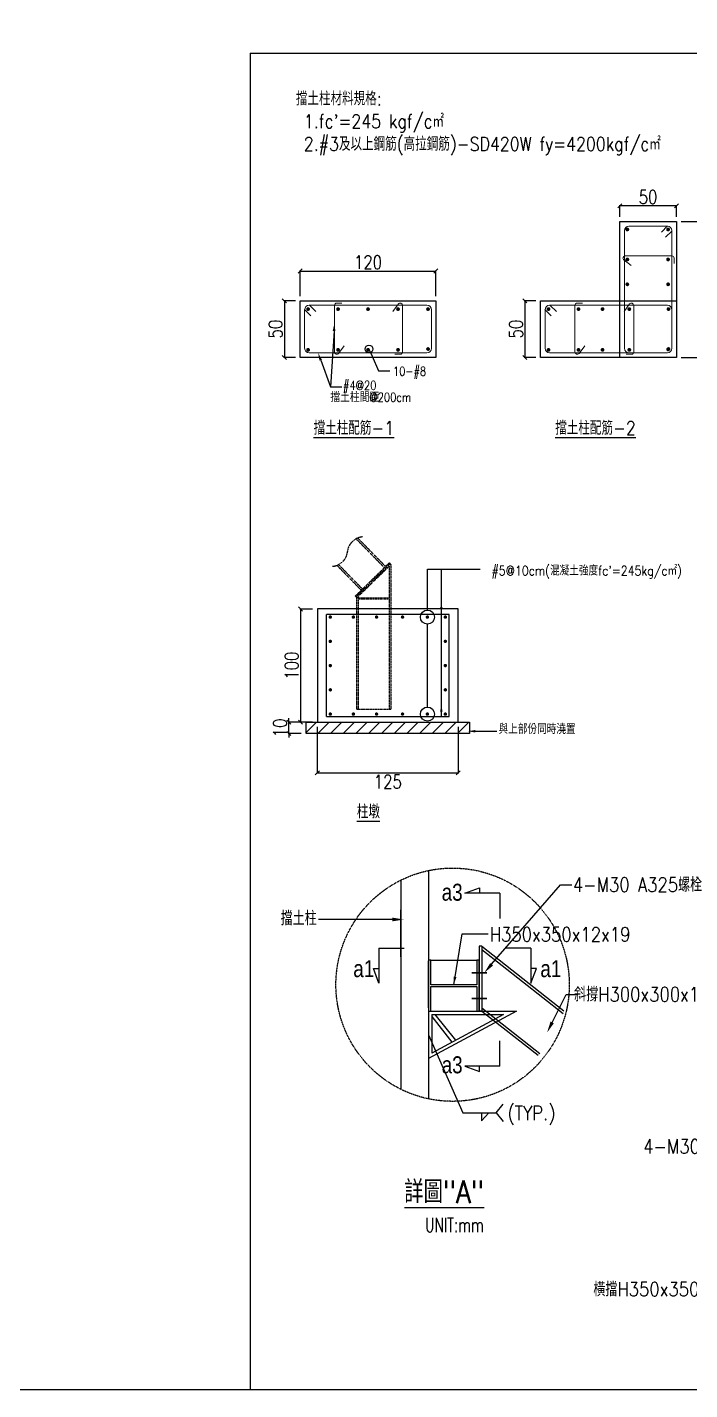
# Model space of a CAD drawing. Header units: centimetres. Extents: x -47768 to 194820, y -149527 to 141949.
# Drawn here: x 89395 to 89980, y 28928 to 30132 of the extents above; entities that cross this region are included whole.
import ezdxf
from ezdxf import colors
from ezdxf.entities.mleader import LeaderData, LeaderLine
from ezdxf.math import Vec2, Vec3

# ---------------------------------------------------------------- set-up
doc = ezdxf.new("R2010")
doc.units = ezdxf.units.CM
for name, pattern in [('1', [0.375, 0.25, -0.125]), ('CONTINOUS', [0]), ('HIDDEN', [0.375, 0.25, -0.125])]:
    doc.linetypes.add(name, pattern=pattern)
doc.layers.get('0').update_dxf_attribs({"color": 8})
doc.layers.add('0S-分圖線', color=8, linetype='Continuous', plot=False)
doc.layers.add('0S-繪圖區', color=171, linetype='Continuous', plot=False)
for name, color, linetype in [('0S-鋼筋', 1, 'Continuous'), ('1S-TEXT', 7, 'Continuous'), ('21', 21, 'Continuous'), ('8', 48, 'Continuous'), ('B', 6, 'HIDDEN'), ('BN', 7, 'Continuous'), ('C2', 2, 'Continuous'), ('COLUMN', 1, 'Continuous'), ('DIM', 4, 'Continuous'), ('F', 2, 'HIDDEN'), ('H', 123, 'Continuous'), ('J', 3, 'HIDDEN'), ('TEXT', 7, 'Continuous'), ('WALL', 40, 'Continuous'), ('擋土柱', 4, 'Continuous'), ('箍筋線', 2, 'Continuous')]:
    doc.layers.add(name, color=color, linetype=linetype)
doc.styles.add('CHINA', font='romans.shx', dxfattribs={"width": 0.85, "bigfont": 'chineset.shx'})
doc.styles.add('china1', font='romans.shx', dxfattribs={"width": 0.8, "bigfont": 'chineset.shx'})
doc.styles.add('STYLE1', font='', dxfattribs={"width": 0.85})
doc.styles.get('STYLE1').set_extended_font_data('PMingLiU')
doc.dimstyles.new('30', dxfattribs={"dimscale": 30, "dimtxt": 0.4, "dimasz": 0.12, "dimexe": 0.02, "dimexo": 0.14, "dimgap": 0.06, "dimtad": 2, "dimdec": 1, "dimrnd": 0.1, "dimdsep": 46, "dimtxsty": 'china1', "dimblk1": 'OBLIQUE', "dimblk2": 'OBLIQUE', "dimsah": 1, "dimcen": 0.5, "dimdle": 0.01, "dimclrd": 4, "dimclre": 4, "dimclrt": 4, "dimadec": 0, "dimazin": 0, "dimtfac": 1, "dimtdec": 1, "dimtix": 1, "dimtmove": 2, "dimatfit": 3, "dimfxl": 0.14, "dimtolj": 1, "dimtzin": 0, "dimarcsym": 0})

# ---------------------------------------------------------------- blocks, each defined once
blk = doc.blocks.new('_Origin')
at = {"color": 0, "linetype": 'ByBlock', "lineweight": -2}
blk.add_line((0, 0), (-1, 0), dxfattribs=at)
blk.add_circle((0, 0), 0.5, dxfattribs=at)
blk = doc.blocks.new('_Oblique')
at = {"color": 0, "linetype": 'ByBlock', "lineweight": -2}
blk.add_line((-0.5, -0.5), (0.5, 0.5), dxfattribs=at)
blk = doc.blocks.new('*D83')
at = {"layer": 'DIM', "color": 4, "lineweight": -2, "ltscale": 100}
for p, q in [((89631.6, 29890.1), (89621.3, 29890.1)), ((89621.9, 29890.4), (89621.9, 29839.8)), ((89631.6, 29840.1), (89621.3, 29840.1))]:
    blk.add_line(p, q, dxfattribs=at)
at = {"layer": 'DIM', "color": 4, "lineweight": -2, "ltscale": 100, "xscale": 3.6, "yscale": 3.6, "zscale": 3.6}
for p, rotation in [((89621.9, 29890.1), 90), ((89621.9, 29840.1), 270)]:
    blk.add_blockref('_Oblique', p, dxfattribs=dict(at, rotation=rotation))
at = {"layer": 'DIM', "color": 4, "ltscale": 100, "insert": (89614.1, 29865.1), "char_height": 12, "attachment_point": 5, "rotation": 90, "style": 'china1'}
blk.add_mtext('\\A1;50', dxfattribs=at)
blk = doc.blocks.new('*D84')
at = {"layer": 'DIM', "color": 4, "lineweight": -2, "ltscale": 100}
for p, q in [((89635.5, 29916.4), (89756.1, 29916.4)), ((89635.8, 29894.3), (89635.8, 29917)), ((89755.8, 29894.3), (89755.8, 29917))]:
    blk.add_line(p, q, dxfattribs=at)
at = {"layer": 'DIM', "color": 4, "lineweight": -2, "ltscale": 100, "xscale": 3.6, "yscale": 3.6, "zscale": 3.6, "rotation": 180}
blk.add_blockref('_Oblique', (89635.8, 29916.4), dxfattribs=at)
at = {"layer": 'DIM', "color": 4, "lineweight": -2, "ltscale": 100, "xscale": 3.6, "yscale": 3.6, "zscale": 3.6}
blk.add_blockref('_Oblique', (89755.8, 29916.4), dxfattribs=at)
at = {"layer": 'DIM', "color": 4, "ltscale": 100, "insert": (89695.8, 29924.2), "char_height": 12, "attachment_point": 5, "style": 'china1'}
blk.add_mtext('\\A1;120', dxfattribs=at)
blk = doc.blocks.new('*D91')
at = {"layer": 'DIM', "color": 4, "lineweight": -2, "ltscale": 100}
for p, q in [((89651, 29513.6), (89651, 29472.4)), ((89775.5, 29513.6), (89775.5, 29472.4)), ((89650.7, 29473), (89775.8, 29473))]:
    blk.add_line(p, q, dxfattribs=at)
at = {"layer": 'DIM', "color": 4, "lineweight": -2, "ltscale": 100, "xscale": 3.6, "yscale": 3.6, "zscale": 3.6, "rotation": 180}
blk.add_blockref('_Oblique', (89651, 29473), dxfattribs=at)
at = {"layer": 'DIM', "color": 4, "lineweight": -2, "ltscale": 100, "xscale": 3.6, "yscale": 3.6, "zscale": 3.6}
blk.add_blockref('_Oblique', (89775.5, 29473), dxfattribs=at)
at = {"layer": 'DIM', "color": 4, "ltscale": 100, "insert": (89713.3, 29465.2), "char_height": 12, "attachment_point": 5, "style": 'china1'}
blk.add_mtext('\\A1;125', dxfattribs=at)
blk = doc.blocks.new('*D92')
at = {"layer": 'DIM', "color": 4, "lineweight": -2, "ltscale": 100}
for p, q in [((89636.8, 29517.8), (89625.3, 29517.8)), ((89625.9, 29517.8), (89625.9, 29521.4)), ((89625.9, 29507.8), (89625.9, 29517.8)), ((89636.8, 29507.8), (89625.3, 29507.8)), ((89625.9, 29507.8), (89625.9, 29504.2))]:
    blk.add_line(p, q, dxfattribs=at)
at = {"layer": 'DIM', "color": 4, "lineweight": -2, "ltscale": 100, "xscale": 3.6, "yscale": 3.6, "zscale": 3.6}
for p, rotation in [((89625.9, 29517.8), 270), ((89625.9, 29507.8), 90)]:
    blk.add_blockref('_Oblique', p, dxfattribs=dict(at, rotation=rotation))
at = {"layer": 'DIM', "color": 4, "ltscale": 100, "insert": (89618.1, 29512.8), "char_height": 12, "attachment_point": 5, "rotation": 90, "style": 'china1'}
blk.add_mtext('\\A1;10', dxfattribs=at)
blk = doc.blocks.new('*D93')
at = {"layer": 'DIM', "color": 4, "lineweight": -2, "ltscale": 100}
for p, q in [((89646.8, 29617.8), (89635.5, 29617.8)), ((89636.1, 29618.1), (89636.1, 29517.5)), ((89646.8, 29517.8), (89635.5, 29517.8))]:
    blk.add_line(p, q, dxfattribs=at)
at = {"layer": 'DIM', "color": 4, "lineweight": -2, "ltscale": 100, "xscale": 3.6, "yscale": 3.6, "zscale": 3.6}
for p, rotation in [((89636.1, 29617.8), 90), ((89636.1, 29517.8), 270)]:
    blk.add_blockref('_Oblique', p, dxfattribs=dict(at, rotation=rotation))
at = {"layer": 'DIM', "color": 4, "ltscale": 100, "insert": (89628.3, 29567.8), "char_height": 12, "attachment_point": 5, "rotation": 90, "style": 'china1'}
blk.add_mtext('\\A1;100', dxfattribs=at)
blk = doc.blocks.new('ARROW')
at = {"layer": 'DIM', "linetype": 'Continuous'}
blk.add_solid([(-3.99, -0.66), (-3.99, 0.66), (0, 0)], dxfattribs=at)
blk = doc.blocks.new('WH300')
at = {"layer": 'F', "linetype": 'Continuous'}
for p, q in [((15, 0), (-15, 0)), ((-15, 0), (-15, -1.5)), ((15, -1.5), (15, 0)), ((-15, -1.5), (-0.5, -1.5)), ((-0.5, -1.5), (-0.5, -28.5)), ((0.5, -28.5), (0.5, -1.5)), ((0.5, -1.5), (15, -1.5)), ((-0.5, -28.5), (-15, -28.5)), ((-15, -28.5), (-15, -30)), ((-15, -30), (15, -30)), ((15, -28.5), (0.5, -28.5)), ((15, -30), (15, -28.5))]:
    blk.add_line(p, q, dxfattribs=at)
blk = doc.blocks.new('*D107')
at = {"layer": 'DIM', "color": 4, "lineweight": -2, "ltscale": 100}
for p, q in [((89844, 29890.1), (89833.7, 29890.1)), ((89834.3, 29890.4), (89834.3, 29839.8)), ((89844, 29840.1), (89833.7, 29840.1))]:
    blk.add_line(p, q, dxfattribs=at)
at = {"layer": 'DIM', "color": 4, "lineweight": -2, "ltscale": 100, "xscale": 3.6, "yscale": 3.6, "zscale": 3.6}
for p, rotation in [((89834.3, 29890.1), 90), ((89834.3, 29840.1), 270)]:
    blk.add_blockref('_Oblique', p, dxfattribs=dict(at, rotation=rotation))
at = {"layer": 'DIM', "color": 4, "ltscale": 100, "insert": (89826.5, 29865.1), "char_height": 12, "attachment_point": 5, "rotation": 90, "style": 'china1'}
blk.add_mtext('\\A1;50', dxfattribs=at)
blk = doc.blocks.new('*D108')
at = {"layer": 'DIM', "color": 4, "lineweight": -2, "ltscale": 100}
for p, q in [((89844, 29890.1), (89833.7, 29890.1)), ((89834.3, 29890.4), (89834.3, 29839.8)), ((89844, 29840.1), (89833.7, 29840.1))]:
    blk.add_line(p, q, dxfattribs=at)
at = {"layer": 'DIM', "color": 4, "lineweight": -2, "ltscale": 100, "xscale": 3.6, "yscale": 3.6, "zscale": 3.6}
for p, rotation in [((89834.3, 29890.1), 90), ((89834.3, 29840.1), 270)]:
    blk.add_blockref('_Oblique', p, dxfattribs=dict(at, rotation=rotation))
at = {"layer": 'DIM', "color": 4, "ltscale": 100, "insert": (89826.5, 29865.1), "char_height": 12, "attachment_point": 5, "rotation": 90, "style": 'china1'}
blk.add_mtext('\\A1;50', dxfattribs=at)
blk = doc.blocks.new('*D109')
at = {"layer": 'DIM', "color": 4, "lineweight": -2, "ltscale": 100}
for p, q in [((89968.5, 29974), (89917.9, 29974)), ((89918.2, 29964.3), (89918.2, 29974.6)), ((89968.2, 29964.3), (89968.2, 29974.6))]:
    blk.add_line(p, q, dxfattribs=at)
at = {"layer": 'DIM', "color": 4, "lineweight": -2, "ltscale": 100, "xscale": 3.6, "yscale": 3.6, "zscale": 3.6, "rotation": 180}
blk.add_blockref('_Oblique', (89918.2, 29974), dxfattribs=at)
at = {"layer": 'DIM', "color": 4, "lineweight": -2, "ltscale": 100, "xscale": 3.6, "yscale": 3.6, "zscale": 3.6}
blk.add_blockref('_Oblique', (89968.2, 29974), dxfattribs=at)
at = {"layer": 'DIM', "color": 4, "ltscale": 100, "insert": (89943.2, 29981.8), "char_height": 12, "attachment_point": 5, "style": 'china1'}
blk.add_mtext('\\A1;50', dxfattribs=at)
blk = doc.blocks.new('*D110')
at = {"layer": 'DIM', "color": 4, "lineweight": -2, "ltscale": 100}
for p, q in [((89972.4, 29960.1), (89995.1, 29960.1)), ((89994.5, 29960.4), (89994.5, 29839.8)), ((89972.4, 29840.1), (89995.1, 29840.1))]:
    blk.add_line(p, q, dxfattribs=at)
at = {"layer": 'DIM', "color": 4, "lineweight": -2, "ltscale": 100, "xscale": 3.6, "yscale": 3.6, "zscale": 3.6}
for p, rotation in [((89994.5, 29960.1), 90), ((89994.5, 29840.1), 270)]:
    blk.add_blockref('_Oblique', p, dxfattribs=dict(at, rotation=rotation))
at = {"layer": 'DIM', "color": 4, "ltscale": 100, "insert": (90002.3, 29900.1), "char_height": 12, "attachment_point": 5, "rotation": 90, "style": 'china1'}
blk.add_mtext('\\A1;120', dxfattribs=at)
blk = doc.blocks.new('*D111')
at = {"layer": 'DIM', "color": 4, "lineweight": -2, "ltscale": 100}
for p, q in [((89968.5, 29974), (89917.9, 29974)), ((89918.2, 29964.3), (89918.2, 29974.6)), ((89968.2, 29964.3), (89968.2, 29974.6))]:
    blk.add_line(p, q, dxfattribs=at)
at = {"layer": 'DIM', "color": 4, "lineweight": -2, "ltscale": 100, "xscale": 3.6, "yscale": 3.6, "zscale": 3.6, "rotation": 180}
blk.add_blockref('_Oblique', (89918.2, 29974), dxfattribs=at)
at = {"layer": 'DIM', "color": 4, "lineweight": -2, "ltscale": 100, "xscale": 3.6, "yscale": 3.6, "zscale": 3.6}
blk.add_blockref('_Oblique', (89968.2, 29974), dxfattribs=at)
at = {"layer": 'DIM', "color": 4, "ltscale": 100, "insert": (89943.2, 29981.8), "char_height": 12, "attachment_point": 5, "style": 'china1'}
blk.add_mtext('\\A1;50', dxfattribs=at)
blk = doc.blocks.new('*D112')
at = {"layer": 'DIM', "color": 4, "lineweight": -2, "ltscale": 100}
for p, q in [((89972.4, 29960.1), (89995.1, 29960.1)), ((89994.5, 29960.4), (89994.5, 29839.8)), ((89972.4, 29840.1), (89995.1, 29840.1))]:
    blk.add_line(p, q, dxfattribs=at)
at = {"layer": 'DIM', "color": 4, "lineweight": -2, "ltscale": 100, "xscale": 3.6, "yscale": 3.6, "zscale": 3.6}
for p, rotation in [((89994.5, 29960.1), 90), ((89994.5, 29840.1), 270)]:
    blk.add_blockref('_Oblique', p, dxfattribs=dict(at, rotation=rotation))
at = {"layer": 'DIM', "color": 4, "ltscale": 100, "insert": (90002.3, 29900.1), "char_height": 12, "attachment_point": 5, "rotation": 90, "style": 'china1'}
blk.add_mtext('\\A1;120', dxfattribs=at)
blk = doc.blocks.new('zw$2131')
at = {"ltscale": 100}
blk.add_lwpolyline([(0, 54), (72.6, 54), (72.6, 0), (0, 0)], close=True, dxfattribs=at)
blk = doc.blocks.new('zw$E3EA')
at = {"layer": '0S-分圖線', "ltscale": 100}
for q in [(3518.8, 0), (7260, 3935.7)]:
    blk.add_line((3518.8, 3935.7), q, dxfattribs=at)
at = {"layer": '0S-繪圖區', "ltscale": 100, "xscale": 100, "yscale": 100, "zscale": 100}
blk.add_blockref('zw$2131', (0, 0), dxfattribs=at)

msp = doc.modelspace()

# ---------------------------------------------------------------- hatches: boundary and pattern name
at = {"layer": 'H', "linetype": 'Continuous'}
h = msp.add_hatch(dxfattribs=at)
h.set_pattern_fill('ANSI31', color=256, scale=2.5, style=0)
h.set_pattern_definition([(45, (78799.273, 28421.647), (-5.61266, 5.61266), [])])
h.paths.add_polyline_path([(89785.537, 29507.8102), (89785.537, 29517.8102), (89641.0351, 29517.8102), (89641.0351, 29507.8102)])

# ---------------------------------------------------------------- linework, layer by layer
for p, q in [((89809.0149, 29172.7201), (89815.1138, 29180.4541)), ((89796.1357, 29172.7201), (89796.1357, 29165.7622)), ((89796.1357, 29165.7622), (89802.4924, 29172.7201)), ((89809.0149, 29172.7201), (89815.1138, 29164.9861))]:
    msp.add_line(p, q)
at = {"layer": '0S-鋼筋', "linetype": 'CONTINOUS', "const_width": 1.6667}
for points in [[(89924.8483, 29953.9392, -1), (89924.8483, 29952.2726, -1)], [(89924.8483, 29953.9392, -1), (89924.8483, 29952.2726, -1)], [(89960.8486, 29953.9392, 1), (89960.8486, 29952.2726, 1)], [(89960.8486, 29953.9392, 1), (89960.8486, 29952.2726, 1)], [(89924.8483, 29927.4492, -1), (89924.8483, 29925.7826, -1)], [(89924.8483, 29927.4492, -1), (89924.8483, 29925.7826, -1)], [(89960.8486, 29927.4492, 1), (89960.8486, 29925.7826, 1)], [(89960.8486, 29927.4492, 1), (89960.8486, 29925.7826, 1)], [(89924.8483, 29905.4875, -1), (89924.8483, 29903.8208, -1)], [(89924.8483, 29905.4875, -1), (89924.8483, 29903.8208, -1)], [(89960.8486, 29905.4875, 1), (89960.8486, 29903.8208, 1)], [(89960.8486, 29905.4875, 1), (89960.8486, 29903.8208, 1)], [(89642.0126, 29882.7568, 1), (89643.6793, 29882.7568, 1)], [(89668.5026, 29882.7568, 1), (89670.1693, 29882.7568, 1)], [(89694.9926, 29882.7568, 1), (89696.6593, 29882.7568, 1)], [(89721.4826, 29882.7568, 1), (89723.1493, 29882.7568, 1)], [(89749.6454, 29882.7568, -1), (89747.9788, 29882.7568, -1)], [(89854.3982, 29882.7568, 1), (89856.0648, 29882.7568, 1)], [(89854.3982, 29882.7568, 1), (89856.0648, 29882.7568, 1)], [(89880.8882, 29882.7568, 1), (89882.5548, 29882.7568, 1)], [(89880.8882, 29882.7568, 1), (89882.5548, 29882.7568, 1)], [(89902.1292, 29882.7568, 1), (89903.7959, 29882.7568, 1)], [(89902.1292, 29882.7568, 1), (89903.7959, 29882.7568, 1)], [(89925.777, 29882.7568, 1), (89927.4437, 29882.7568, 1)], [(89925.777, 29882.7568, 1), (89927.4437, 29882.7568, 1)], [(89962.031, 29882.7568, -1), (89960.3643, 29882.7568, -1)], [(89962.031, 29882.7568, -1), (89960.3643, 29882.7568, -1)], [(89642.0126, 29846.7565, -1), (89643.6793, 29846.7565, -1)], [(89668.5026, 29846.7565, -1), (89670.1693, 29846.7565, -1)], [(89694.9926, 29846.7565, -1), (89696.6593, 29846.7565, -1)], [(89721.4826, 29846.7565, -1), (89723.1493, 29846.7565, -1)], [(89749.6454, 29847.4888, 1), (89747.9788, 29847.4888, 1)], [(89854.3982, 29846.7565, -1), (89856.0648, 29846.7565, -1)], [(89854.3982, 29846.7565, -1), (89856.0648, 29846.7565, -1)], [(89880.8882, 29846.7565, -1), (89882.5548, 29846.7565, -1)], [(89880.8882, 29846.7565, -1), (89882.5548, 29846.7565, -1)], [(89902.1292, 29846.7565, -1), (89903.7959, 29846.7565, -1)], [(89902.1292, 29846.7565, -1), (89903.7959, 29846.7565, -1)], [(89925.777, 29846.7565, -1), (89927.4437, 29846.7565, -1)], [(89925.777, 29846.7565, -1), (89927.4437, 29846.7565, -1)], [(89960.8486, 29846.3064, -1), (89960.8486, 29847.9731, -1)], [(89960.8486, 29846.3064, -1), (89960.8486, 29847.9731, -1)], [(89962.031, 29847.4888, 1), (89960.3643, 29847.4888, 1)], [(89962.031, 29847.4888, 1), (89960.3643, 29847.4888, 1)]]:
    msp.add_lwpolyline(points, format="xyb", close=True, dxfattribs=at)
at = {"layer": '21', "linetype": '1'}
msp.add_circle((89770.5064, 29285.8787), 103.0555, dxfattribs=at)
at = {"layer": '8', "color": 8, "linetype": 'HIDDEN'}
for p, q in [((89685.2383, 29679.8469), (89710.2416, 29654.3052)), ((89686.6801, 29680.5184), (89711.3135, 29655.3545)), ((89668.3141, 29656.3942), (89689.8756, 29634.3684)), ((89669.7869, 29657.034), (89690.9475, 29635.4177)), ((89684.636, 29629.2394), (89714.636, 29658.6069)), ((89685.3356, 29628.5248), (89715.3356, 29657.8923)), ((89686.0351, 29627.8102), (89716.0351, 29657.1777)), ((89714.5351, 29655.7093), (89714.5351, 29529.4259)), ((89716.0351, 29657.1777), (89714.636, 29658.6069)), ((89716.0351, 29657.1777), (89716.0351, 29529.4259)), ((89686.0351, 29627.8102), (89684.636, 29629.2394)), ((89686.0351, 29529.4259), (89686.0351, 29627.8102)), ((89687.5351, 29529.4259), (89687.5351, 29629.2785)), ((89687.5351, 29627.8102), (89714.5351, 29627.8102)), ((89687.5351, 29626.8102), (89714.5351, 29626.8102)), ((89686.0351, 29529.4259), (89716.0351, 29529.4259))]:
    msp.add_line(p, q, dxfattribs=at)
at = {"layer": '8', "color": 9}
for p, q in [((89796.3484, 29316.9557), (89868.0684, 29260.5708)), ((89796.3484, 29265.4382), (89847.4772, 29225.2417))]:
    msp.add_line(p, q, dxfattribs=at)
at = {"layer": '8', "color": 8, "linetype": 'HIDDEN'}
msp.add_lwpolyline([(89690.9405, 29681.51, 0.363970234), (89677.6761, 29668.5252, -0.363970234), (89664.4116, 29655.5404, -0.363970234)], format="xyb", dxfattribs=at)
at = {"layer": 'B', "linetype": 'Continuous'}
for p, q in [((89749.0984, 29386.6861), (89749.0984, 29185.0714)), ((89724.8484, 29378.268), (89724.8484, 29193.4895)), ((89724.8484, 29310.577), (89724.8484, 29352.0526)), ((89794.0984, 29319.8178), (89794.0984, 29262.5761)), ((89796.3484, 29319.8178), (89794.0984, 29319.8178)), ((89796.3484, 29319.8178), (89796.3484, 29262.5761)), ((89749.0984, 29265.4374), (89749.0984, 29306.913)), ((89796.3484, 29262.5761), (89794.0984, 29262.5761)), ((89749.0984, 29216.6337), (89749.0984, 29185.0714))]:
    msp.add_line(p, q, dxfattribs=at)
at = {"layer": 'B', "color": 6, "linetype": 'Continuous'}
for p, q in [((89796.3484, 29319.8178), (89868.8135, 29262.847)), ((89796.3484, 29262.5761), (89845.9588, 29223.5733))]:
    msp.add_line(p, q, dxfattribs=at)
at = {"layer": 'C2', "linetype": 'Continuous'}
for p, q in [((89781.3137, 29366.6246), (89794.2112, 29371.3714)), ((89794.2112, 29371.3714), (89794.2112, 29366.6246)), ((89812.2457, 29366.6246), (89781.3137, 29366.6246)), ((89812.2457, 29366.6246), (89812.2457, 29344.2702)), ((89705.2728, 29318.0961), (89705.2728, 29287.164)), ((89705.2728, 29318.0961), (89727.6273, 29318.0961)), ((89839.7352, 29318.0961), (89817.3807, 29318.0961)), ((89839.7352, 29318.0961), (89839.7352, 29287.164)), ((89705.2728, 29287.164), (89700.526, 29300.0615)), ((89700.526, 29300.0615), (89705.2728, 29300.0615)), ((89844.482, 29300.0615), (89839.7352, 29300.0615)), ((89839.7352, 29287.164), (89844.482, 29300.0615)), ((89812.2457, 29214.0348), (89812.2457, 29236.3893)), ((89812.2457, 29214.0348), (89781.3137, 29214.0348)), ((89781.3137, 29214.0348), (89794.2112, 29209.288)), ((89794.2112, 29209.288), (89794.2112, 29214.0348))]:
    msp.add_line(p, q, dxfattribs=at)
at = {"layer": 'COLUMN', "color": 2, "linetype": 'Continuous'}
for p, q in [((89767.5829, 29612.8102), (89658.9892, 29612.8102)), ((89658.9892, 29556.3546), (89658.9892, 29612.8102)), ((89767.5829, 29556.3546), (89767.5829, 29612.8102)), ((89658.9892, 29522.8102), (89658.9892, 29556.3546)), ((89767.5829, 29522.8102), (89767.5829, 29556.3546)), ((89658.9892, 29522.8102), (89767.5829, 29522.8102))]:
    msp.add_line(p, q, dxfattribs=at)
for points in [[(89651.0351, 29517.8102), (89775.537, 29517.8102), (89775.537, 29617.8102), (89651.0351, 29617.8102)], [(89641.0351, 29517.8102), (89785.537, 29517.8102), (89785.537, 29507.8102), (89641.0351, 29507.8102)]]:
    msp.add_lwpolyline(points, close=True, dxfattribs=at)
at = {"layer": 'COLUMN', "linetype": 'Continuous', "const_width": 1.5}
for points in [[(89661.7194, 29610.6481, 1), (89663.2194, 29610.6481, 1)], [(89682.1457, 29610.6481, 1), (89683.6457, 29610.6481, 1)], [(89702.572, 29610.6481, 1), (89704.072, 29610.6481, 1)], [(89725.5298, 29610.6481, 1), (89727.0298, 29610.6481, 1)], [(89747.5001, 29610.6481, 1), (89749.0001, 29610.6481, 1)], [(89764.8527, 29610.6481, -1), (89763.3527, 29610.6481, -1)], [(89661.7194, 29589.2291, -1), (89663.2194, 29589.2291, -1)], [(89764.8527, 29589.2291, 1), (89763.3527, 29589.2291, 1)], [(89661.7194, 29567.8102, -1), (89663.2194, 29567.8102, -1)], [(89764.8527, 29567.8102, 1), (89763.3527, 29567.8102, 1)], [(89661.7194, 29546.3912, -1), (89663.2194, 29546.3912, -1)], [(89764.8527, 29546.3912, 1), (89763.3527, 29546.3912, 1)], [(89661.7194, 29524.9722, -1), (89663.2194, 29524.9722, -1)], [(89682.1457, 29524.9722, -1), (89683.6457, 29524.9722, -1)], [(89702.572, 29524.9722, -1), (89704.072, 29524.9722, -1)], [(89725.5298, 29524.9722, -1), (89727.0298, 29524.9722, -1)], [(89747.5001, 29524.9722, -1), (89749.0001, 29524.9722, -1)], [(89764.8527, 29524.9722, 1), (89763.3527, 29524.9722, 1)]]:
    msp.add_lwpolyline(points, format="xyb", close=True, dxfattribs=at)
at = {"layer": 'COLUMN', "color": 2, "linetype": 'Continuous', "const_width": 1.5}
for points in [[(89787.4802, 29296.3261), (89800.8431, 29296.3261)], [(89787.4802, 29273.8261), (89800.8431, 29273.8261)]]:
    msp.add_lwpolyline(points, dxfattribs=at)
at = {"layer": 'DIM', "linetype": 'CONTINOUS'}
for p, q in [((89748.2501, 29616.8327), (89748.2501, 29653.0018)), ((89748.2501, 29653.0018), (89794.9885, 29653.0018))]:
    msp.add_line(p, q, dxfattribs=at)
at = {"layer": 'DIM', "linetype": 'Continuous'}
for p, q in [((89760.5779, 29522.8102), (89760.5779, 29653.0018)), ((89748.2501, 29531.1569), (89748.2501, 29604.4634)), ((89771.5984, 29285.8261), (89778.9852, 29330.9246)), ((89778.9852, 29330.9246), (89802.0726, 29330.9246)), ((89749.0984, 29241.6), (89779.6678, 29172.7201)), ((89779.6678, 29172.7201), (89809.0149, 29172.7201))]:
    msp.add_line(p, q, dxfattribs=at)
for centre in [(89748.2501, 29610.6481), (89748.2501, 29524.9722)]:
    msp.add_circle(centre, 6.1847, dxfattribs=at)
at = {"layer": 'J', "linetype": 'Continuous'}
for p, q in [((89749.0984, 29262.5761), (89749.0984, 29220.624)), ((89827.0984, 29262.5761), (89749.0984, 29220.624)), ((89749.0984, 29262.5761), (89827.0984, 29262.5761)), ((89752.0234, 29259.6511), (89815.4322, 29259.6511)), ((89752.0234, 29259.6511), (89752.0234, 29225.5468))]:
    msp.add_line(p, q, dxfattribs=at)
at = {"layer": 'J', "color": 3, "linetype": 'Continuous'}
for p, q in [((89815.4322, 29259.6511), (89752.0234, 29225.5468)), ((89752.0234, 29257.9174), (89769.9555, 29235.1915)), ((89754.7469, 29259.6511), (89773.0439, 29236.8527))]:
    msp.add_line(p, q, dxfattribs=at)
at = {"layer": 'WALL', "linetype": 'Continuous'}
for p, q in [((89751.3484, 29307.5761), (89791.8484, 29307.5761)), ((89751.3484, 29262.5761), (89791.8484, 29262.5761))]:
    msp.add_line(p, q, dxfattribs=at)
at = {"layer": '擋土柱'}
for points in [[(89968.2146, 29960.1228), (89968.2146, 29840.1228), (89918.2146, 29840.1228), (89918.2146, 29960.1228)], [(89968.2146, 29960.1228), (89968.2146, 29840.1228), (89918.2146, 29840.1228), (89918.2146, 29960.1228)], [(89635.829, 29890.1228), (89755.829, 29890.1228), (89755.829, 29840.1228), (89635.829, 29840.1228)], [(89848.2146, 29890.1228), (89968.2146, 29890.1228), (89968.2146, 29840.1228), (89848.2146, 29840.1228)], [(89848.2146, 29890.1228), (89968.2146, 29890.1228), (89968.2146, 29840.1228), (89848.2146, 29840.1228)]]:
    msp.add_lwpolyline(points, close=True, dxfattribs=at)
at = {"layer": '箍筋線', "lineweight": 5}
for p, q in [((89954.897, 29950.7483), (89960.3536, 29956.2101)), ((89954.897, 29950.7483), (89960.3536, 29956.2101)), ((89958.5898, 29946.1652), (89964.0464, 29951.627)), ((89958.5898, 29946.1652), (89964.0464, 29951.627)), ((89645.2036, 29876.8052), (89639.7417, 29882.2618)), ((89649.7866, 29880.498), (89644.3248, 29885.9546)), ((89717.625, 29880.6391), (89722.611, 29887.2651)), ((89726.207, 29886.0598), (89726.207, 29844.8736)), ((89857.5891, 29876.8052), (89852.1273, 29882.2618)), ((89857.5891, 29876.8052), (89852.1273, 29882.2618)), ((89862.1722, 29880.498), (89856.7104, 29885.9546)), ((89862.1722, 29880.498), (89856.7104, 29885.9546)), ((89921.9195, 29880.6391), (89926.9054, 29887.2651)), ((89921.9195, 29880.6391), (89926.9054, 29887.2651)), ((89930.5014, 29886.0598), (89930.5014, 29844.8736)), ((89930.5014, 29886.0598), (89930.5014, 29844.8736)), ((89724.207, 29842.8736), (89719.618, 29842.8736)), ((89928.5014, 29842.8736), (89923.9125, 29842.8736)), ((89928.5014, 29842.8736), (89923.9125, 29842.8736))]:
    msp.add_line(p, q, dxfattribs=at)
for points in [[(89964.2146, 29952.1228), (89964.2146, 29848.1228, -0.414213562), (89960.2146, 29844.1228), (89926.2146, 29844.1228, -0.414213562), (89922.2146, 29848.1228), (89922.2146, 29952.1228, -0.414213562), (89926.2146, 29956.1228), (89960.2146, 29956.1228, -0.414213562)], [(89964.2146, 29952.1228), (89964.2146, 29848.1228, -0.414213562), (89960.2146, 29844.1228), (89926.2146, 29844.1228, -0.414213562), (89922.2146, 29848.1228), (89922.2146, 29952.1228, -0.414213562), (89926.2146, 29956.1228), (89960.2146, 29956.1228, -0.414213562)], [(89643.829, 29886.1228), (89747.829, 29886.1228, -0.414213562), (89751.829, 29882.1228), (89751.829, 29848.1228, -0.414213562), (89747.829, 29844.1228), (89643.829, 29844.1228, -0.414213562), (89639.829, 29848.1228), (89639.829, 29882.1228, -0.414213562)], [(89856.2146, 29886.1228), (89960.2146, 29886.1228, -0.414213562), (89964.2146, 29882.1228), (89964.2146, 29848.1228, -0.414213562), (89960.2146, 29844.1228), (89856.2146, 29844.1228, -0.414213562), (89852.2146, 29848.1228), (89852.2146, 29882.1228, -0.414213562)], [(89856.2146, 29886.1228), (89960.2146, 29886.1228, -0.414213562), (89964.2146, 29882.1228), (89964.2146, 29848.1228, -0.414213562), (89960.2146, 29844.1228), (89856.2146, 29844.1228, -0.414213562), (89852.2146, 29848.1228), (89852.2146, 29882.1228, -0.414213562)]]:
    msp.add_lwpolyline(points, format="xyb", close=True, dxfattribs=at)
for points in [[(89928.386, 29921.1623), (89921.76, 29926.1482, -0.719489891), (89922.9654, 29929.7442), (89964.1515, 29929.7442, -0.414213562), (89966.1515, 29927.7442), (89966.1515, 29923.1552)], [(89928.386, 29921.1623), (89921.76, 29926.1482, -0.719489891), (89922.9654, 29929.7442), (89964.1515, 29929.7442, -0.414213562), (89966.1515, 29927.7442), (89966.1515, 29923.1552)], [(89674.7896, 29850.2942), (89669.8036, 29843.6682, -0.719489891), (89666.2077, 29844.8736), (89666.2077, 29886.0598, -0.414213562), (89668.2077, 29888.0598), (89672.7966, 29888.0598)], [(89887.1751, 29850.2942), (89882.1892, 29843.6682, -0.719489891), (89878.5932, 29844.8736), (89878.5932, 29886.0598, -0.414213562), (89880.5932, 29888.0598), (89885.1821, 29888.0598)], [(89887.1751, 29850.2942), (89882.1892, 29843.6682, -0.719489891), (89878.5932, 29844.8736), (89878.5932, 29886.0598, -0.414213562), (89880.5932, 29888.0598), (89885.1821, 29888.0598)]]:
    msp.add_lwpolyline(points, format="xyb", dxfattribs=at)
for centre, start, end in [((89724.207, 29886.0598), 0, 142.938536), ((89928.5014, 29886.0598), 0, 142.938536), ((89928.5014, 29886.0598), 0, 142.938536), ((89724.207, 29844.8736), 270, 0), ((89928.5014, 29844.8736), 270, 0), ((89928.5014, 29844.8736), 270, 0)]:
    msp.add_arc(centre, 2, start, end, dxfattribs=at)

# ---------------------------------------------------------------- block references
at = {"layer": '0S-繪圖區', "ltscale": 100, "xscale": 0.3, "yscale": 0.3, "zscale": 0.3}
msp.add_blockref('zw$E3EA', (88536.2078, 28928.0397), dxfattribs=at)
at = {"layer": 'B', "color": 6, "linetype": 'Continuous', "xscale": 1.5, "yscale": 1.5, "zscale": 1.5, "rotation": 90}
msp.add_blockref('WH300', (89749.0984, 29285.0761), dxfattribs=at)
at = {"layer": 'DIM', "linetype": 'Continuous', "xscale": 1.799999999998889, "yscale": 1.799999999998889, "zscale": 1.799999999998889, "rotation": 260.6979528266922}
msp.add_blockref('ARROW', (89771.5984, 29285.8261), dxfattribs=at)

# ---------------------------------------------------------------- texts
at = {"layer": '1S-TEXT', "linetype": 'CONTINOUS', "insert": (89632.1129, 30074.7158), "char_height": 12, "width": 604.288036, "attachment_point": 1, "style": 'CHINA'}
msp.add_mtext("擋土柱材料規格:\\P 1.fc'=245 kgf/c㎡\\P\\pxi-1.7778,l1.7778; 2.#3及以上鋼筋(高拉鋼筋)-SD420W fy=4200kgf/c㎡ ", dxfattribs=at)
at = {"layer": 'BN', "style": 'china1', "width": 0.8}
for s, p in [('10-#8', (89717.8401, 29823.8765)), ('#4@20', (89673.6135, 29811.3732)), ('擋土柱間距', (89662.5018, 29800.6952)), ('@200cm', (89696.9416, 29800.8947))]:
    msp.add_text(s, height=8, dxfattribs=at).set_placement(p)
at = {"layer": 'BN', "color": 7, "linetype": 'Continuous', "width": 0.85}
for s, height, style, p in [("#5@10cm(混凝土強度fc'=245kg/c㎡)", 8.333333, 'CHINA', (89804.9648, 29647.4825)), ('與上部份同時澆置', 8.33333, 'CHINA', (89811.1417, 29507.4367)), ('a3', 15, 'STYLE1', (89760.8467, 29360.09)), ('4-M30 A325螺栓', 12.5, 'CHINA', (89876.7833, 29368.0181)), ('擋土柱', 12.5, 'CHINA', (89618.6634, 29338.356)), ('H350x350x12x19', 12.5, 'CHINA', (89803.315, 29324.0872)), ('a1', 15, 'STYLE1', (89682.7641, 29292.5572)), ('a1', 15, 'STYLE1', (89848.0114, 29292.5572)), ('斜撐H300x300x10x15', 12.5, 'CHINA', (89877.8191, 29271.118)), ('a3', 15, 'STYLE1', (89760.8467, 29207.6061)), ('(TYP.)', 12.5, 'CHINA', (89818.9685, 29166.2426)), ('4-M30 A325螺栓', 12.5, 'CHINA', (89938.8677, 29136.7764)), ('橫擋H350x350x12x19', 12.5, 'CHINA', (89894.8389, 29010.6296))]:
    msp.add_text(s, height=height, dxfattribs=dict(at, style=style)).set_placement(p)
at = {"layer": 'TEXT', "style": 'CHINA', "width": 0.85}
for s, p in [('%%U擋土柱配筋-1', (89647.7878, 29771.7542)), ('%%U擋土柱配筋-2', (89861.2148, 29771.7542)), ('%%U柱墩', (89685.9732, 29432.8453))]:
    msp.add_text(s, height=12, dxfattribs=at).set_placement(p)
at = {"layer": 'TEXT', "linetype": 'Continuous', "style": 'CHINA'}
for s, height, width, p in [('%%U詳圖"A"', 20, 0.85, (89727.8865, 29092.9356)), ('UNIT:mm', 12.5, 0.7, (89746.2361, 29067.3626))]:
    msp.add_text(s, height=height, dxfattribs=dict(at, width=width)).set_placement(p)

# ---------------------------------------------------------------- dimensions: what is measured, and where the dimension line sits
at = {"layer": 'DIM', "ltscale": 100}
for picture in ['*D109', '*D111']:
    dim = msp.add_linear_dim(base=(89918.2146, 29974.0033, -46305.9124), p1=(89968.2146, 29960.1228), p2=(89918.2146, 29960.1228), dimstyle='30', dxfattribs=at)
    dim.commit()
    dim.dimension.update_dxf_attribs({"geometry": picture, "text_midpoint": (89943.2146, 29981.8033, -46305.9124)})
for base, p1, p2, angle, picture, middle in [((89994.454, 29840.1228, -46305.9124), (89968.2146, 29960.1228), (89968.2146, 29840.1228), 270, '*D110', (90002.254, 29900.1228, -46305.9124)), ((89994.454, 29840.1228, -46305.9124), (89968.2146, 29960.1228), (89968.2146, 29840.1228), 270, '*D112', (90002.254, 29900.1228, -46305.9124)), ((89636.0549, 29517.8102), (89651.0351, 29617.8102), (89651.0351, 29517.8102), 90, '*D93', (89628.2549, 29567.8102))]:
    dim = msp.add_linear_dim(base=base, p1=p1, p2=p2, angle=angle, dimstyle='30', override={"dimblk1": 'Oblique', "dimblk2": 'Oblique'}, dxfattribs=at)
    dim.commit()
    dim.dimension.update_dxf_attribs({"geometry": picture, "text_midpoint": middle})
dim = msp.add_linear_dim(base=(89755.829, 29916.3623, -46305.9124), p1=(89635.829, 29890.1228), p2=(89755.829, 29890.1228), dimstyle='30', override={"dimblk1": 'Oblique', "dimblk2": 'Oblique'}, dxfattribs=at)
dim.commit()
dim.dimension.update_dxf_attribs({"geometry": '*D84', "text_midpoint": (89695.829, 29924.1623, -46305.9124)})
for base, p1, p2, picture, middle in [((89621.9485, 29840.1228, -46305.9124), (89635.829, 29890.1228), (89635.829, 29840.1228), '*D83', (89614.1485, 29865.1228, -46305.9124)), ((89834.3341, 29840.1228, -46305.9124), (89848.2146, 29890.1228), (89848.2146, 29840.1228), '*D107', (89826.5341, 29865.1228, -46305.9124)), ((89834.3341, 29840.1228, -46305.9124), (89848.2146, 29890.1228), (89848.2146, 29840.1228), '*D108', (89826.5341, 29865.1228, -46305.9124))]:
    dim = msp.add_linear_dim(base=base, p1=p1, p2=p2, angle=90, dimstyle='30', dxfattribs=at)
    dim.commit()
    dim.dimension.update_dxf_attribs({"geometry": picture, "text_midpoint": middle})
dim = msp.add_linear_dim(base=(89625.8816, 29517.8102), p1=(89641.0351, 29507.8102), p2=(89641.0351, 29517.8102), angle=90, text='10', dimstyle='30', override={"dimblk1": 'Oblique', "dimblk2": 'Oblique'}, dxfattribs=at)
dim.commit()
dim.dimension.update_dxf_attribs({"geometry": '*D92', "text_midpoint": (89618.0816, 29512.8102)})
dim = msp.add_linear_dim(base=(89775.537, 29472.9831), p1=(89651.0351, 29517.8102), p2=(89775.537, 29517.8102), text='125', dimstyle='30', override={"dimblk1": 'Oblique', "dimblk2": 'Oblique'}, dxfattribs=at)
dim.commit()
dim.dimension.update_dxf_attribs({"geometry": '*D91', "text_midpoint": (89713.2861, 29465.1831)})

# ---------------------------------------------------------------- leaders
at = {"layer": 'DIM'}
ml = msp.add_multileader_mtext('Standard', dxfattribs=at)
ml.set_content('', color=4, style='CHINA')
ml.set_leader_properties(color=4, linetype='Continuous')
ml.set_arrow_properties(name='ORIGIN')
ml.build(insert=Vec2(0, 0))
ml.multileader.update_dxf_attribs({"text_right_attachment_type": 6, "dogleg_length": 50, "arrow_head_size": 7})
ctx = ml.context
ctx.base_point, ctx.char_height, ctx.arrow_head_size, ctx.landing_gap_size, ctx.plane_origin = Vec3(89715.0976, 29828.3532), 8, 7, 0.04, Vec3(89695.3075, 29813.3177)
ctx.right_attachment = 6
notes = []
notes.append((ctx, [(0, (1, 1, 0), (89705.0976, 29828.3532), (1, 0), 10, [(0, [(89696.6593, 29847.4888)], 0, [])])]))
ctx.mtext.insert, ctx.mtext.flow_direction = Vec3(89715.1376, 29832.3532), 5
at = {"layer": 'DIM', "linetype": 'CONTINOUS'}
ml = msp.add_multileader_mtext('Standard', dxfattribs=at)
ml.set_content('', color=4, style='CHINA')
ml.set_leader_properties(color=4, linetype='Continuous')
ml.build(insert=Vec2(0, 0))
ml.multileader.update_dxf_attribs({"text_right_attachment_type": 6, "dogleg_length": 20, "arrow_head_size": 6.6667})
ctx = ml.context
ctx.base_point, ctx.char_height, ctx.arrow_head_size, ctx.landing_gap_size, ctx.plane_origin, ctx.plane_x_axis, ctx.plane_y_axis = Vec3(89760.5779, 29650.0018), 13.3333, 6.6667, 0.0667, Vec3(89748.576, 29613.0018), Vec3(0, 1), Vec3(-1, 0)
ctx.right_attachment = 6
notes.append((ctx, [(0, (1, 1, 0), (89760.5779, 29643.3351), (0, 1), 6.6667, [(0, [(89760.5779, 29613.0018)], 0, [])])]))
ctx.mtext.insert, ctx.mtext.text_direction, ctx.mtext.rotation, ctx.mtext.flow_direction = Vec3(89753.9112, 29650.0685), Vec3(0, 1), 1.570796327, 5
ml = msp.add_multileader_mtext('Standard', dxfattribs=at)
ml.set_content('', color=4, style='CHINA')
ml.set_leader_properties(color=4, linetype='Continuous')
ml.build(insert=Vec2(0, 0))
ml.multileader.update_dxf_attribs({"text_right_attachment_type": 6, "dogleg_length": 20, "arrow_head_size": 6.6667})
ctx = ml.context
ctx.base_point, ctx.char_height, ctx.arrow_head_size, ctx.landing_gap_size, ctx.plane_origin, ctx.plane_x_axis, ctx.plane_y_axis = Vec3(89760.5779, 29552.3351), 13.3333, 6.6667, 0.0667, Vec3(89748.576, 29522.3351), Vec3(0, 1), Vec3(-1, 0)
ctx.right_attachment = 6
notes.append((ctx, [(0, (1, 1, 0), (89760.5779, 29545.6685), (0, 1), 6.6667, [(0, [(89760.5779, 29522.3351)], 0, [])])]))
ctx.mtext.insert, ctx.mtext.text_direction, ctx.mtext.rotation, ctx.mtext.flow_direction = Vec3(89753.9112, 29552.4018), Vec3(0, 1), 1.570796327, 5
ml = msp.add_multileader_mtext('Standard', dxfattribs=at)
ml.set_content('', color=4, style='CHINA')
ml.set_leader_properties(color=4, linetype='Continuous')
ml.build(insert=Vec2(0, 0))
ml.multileader.update_dxf_attribs({"text_right_attachment_type": 6, "dogleg_length": 20, "arrow_head_size": 6.6667})
ctx = ml.context
ctx.base_point, ctx.char_height, ctx.arrow_head_size, ctx.landing_gap_size, ctx.plane_origin = Vec3(89809.4439, 29509.8177), 13.3333, 6.6667, 0.0667, Vec3(89759.4125, 29509.8177)
ctx.right_attachment = 6
notes.append((ctx, [(0, (1, 1, 0), (89802.7772, 29509.8177), (1, 0), 6.6667, [(0, [(89783.9144, 29509.8177)], 0, [])])]))
ctx.mtext.insert, ctx.mtext.flow_direction = Vec3(89809.5106, 29516.4844), 5
ml = msp.add_multileader_mtext('Standard', dxfattribs=at)
ml.set_content('', color=4, style='CHINA')
ml.set_leader_properties(color=4, linetype='Continuous')
ml.build(insert=Vec2(0, 0))
ml.multileader.update_dxf_attribs({"text_right_attachment_type": 6, "dogleg_length": 20, "arrow_head_size": 10})
ctx = ml.context
ctx.base_point, ctx.char_height, ctx.arrow_head_size, ctx.landing_gap_size, ctx.plane_origin = Vec3(89875.7618, 29374.1677), 20, 10, 0.1, Vec3(89798.4443, 29296.3261)
ctx.right_attachment = 6
notes.append((ctx, [(0, (1, 1, 0), (89865.7618, 29374.1677), (1, 0), 10, [(0, [(89798.4443, 29296.3261)], 0, [])])]))
ctx.mtext.insert, ctx.mtext.flow_direction = Vec3(89875.8618, 29384.1677), 5
ml = msp.add_multileader_mtext('Standard', dxfattribs=at)
ml.set_content('', color=4, style='CHINA')
ml.set_leader_properties(color=4, linetype='Continuous')
ml.build(insert=Vec2(0, 0))
ml.multileader.update_dxf_attribs({"text_right_attachment_type": 6, "dogleg_length": 20, "arrow_head_size": 10})
ctx = ml.context
ctx.base_point, ctx.char_height, ctx.arrow_head_size, ctx.landing_gap_size, ctx.plane_origin = Vec3(89651.9069, 29353.4983), 20, 10, 0.1, Vec3(89727.3113, 29343.4983)
ctx.right_attachment = 6
notes.append((ctx, [(0, (1, 1, 0), (89662.1069, 29343.4983), (-1, 0), 10, [(0, [(89727.3113, 29343.4983)], 0, [])])]))
ctx.mtext.insert, ctx.mtext.flow_direction = Vec3(89652.0069, 29363.4983), 5
ml = msp.add_multileader_mtext('Standard', dxfattribs=at)
ml.set_content('', color=4, style='CHINA')
ml.set_leader_properties(color=4, linetype='Continuous')
ml.build(insert=Vec2(0, 0))
ml.multileader.update_dxf_attribs({"text_right_attachment_type": 6, "dogleg_length": 20, "arrow_head_size": 10})
ctx = ml.context
ctx.base_point, ctx.char_height, ctx.arrow_head_size, ctx.landing_gap_size, ctx.plane_origin = Vec3(89880.7602, 29277.2294), 20, 10, 0.1, Vec3(89854.0066, 29243.6262)
ctx.right_attachment = 6
notes.append((ctx, [(0, (1, 1, 0), (89870.7602, 29277.2294), (1, 0), 10, [(0, [(89854.0066, 29243.6262)], 0, [])])]))
ctx.mtext.insert, ctx.mtext.flow_direction = Vec3(89880.8602, 29287.2294), 5
at = {"layer": '擋土柱'}
ml = msp.add_multileader_mtext('Standard', dxfattribs=at)
ml.set_content('', color=4, style='CHINA')
ml.set_leader_properties(color=4, linetype='Continuous')
ml.build(insert=Vec2(0, 0))
ml.multileader.update_dxf_attribs({"text_right_attachment_type": 6, "dogleg_length": 50, "arrow_head_size": 7})
ctx = ml.context
ctx.base_point, ctx.char_height, ctx.arrow_head_size, ctx.landing_gap_size, ctx.plane_origin = Vec3(89672.781, 29814.115), 8, 7, 0.04, Vec3(89667.7651, 29852.244)
ctx.right_attachment = 6
notes.append((ctx, [(0, (1, 1, 0), (89662.781, 29814.115), (1, 0), 10, [(0, [(89666.2077, 29870.4667)], 0, [])])]))
ctx.mtext.insert, ctx.mtext.flow_direction = Vec3(89672.821, 29818.115), 5
ml = msp.add_multileader_mtext('Standard', dxfattribs=at)
ml.set_content('', color=4, style='CHINA')
ml.set_leader_properties(color=4, linetype='Continuous')
ml.build(insert=Vec2(0, 0))
ml.multileader.update_dxf_attribs({"text_right_attachment_type": 6, "dogleg_length": 50, "arrow_head_size": 7})
ctx = ml.context
ctx.base_point, ctx.char_height, ctx.arrow_head_size, ctx.landing_gap_size, ctx.plane_origin = Vec3(89672.781, 29814.115), 8, 7, 0.04, Vec3(89651.5897, 29852.244)
ctx.right_attachment = 6
notes.append((ctx, [(0, (1, 1, 0), (89662.781, 29814.115), (1, 0), 10, [(0, [(89651.5897, 29844.244)], 0, [])])]))
ctx.mtext.insert, ctx.mtext.flow_direction = Vec3(89672.821, 29818.115), 5
for ctx, leaders in notes:
    for number, flags, end, landing, length, lines in leaders:
        leader = LeaderData()
        leader.index, (leader.has_last_leader_line, leader.has_dogleg_vector, leader.attachment_direction) = number, flags
        leader.last_leader_point, leader.dogleg_vector, leader.dogleg_length = Vec3(end), Vec3(landing), length
        for number, points, colour, breaks in lines:
            line = LeaderLine()
            line.index, line.vertices, line.color, line.breaks = number, Vec3.list(points), colors.encode_raw_color(colour), breaks
            leader.lines.append(line)
        ctx.leaders.append(leader)

doc.saveas('drawing.dxf')
